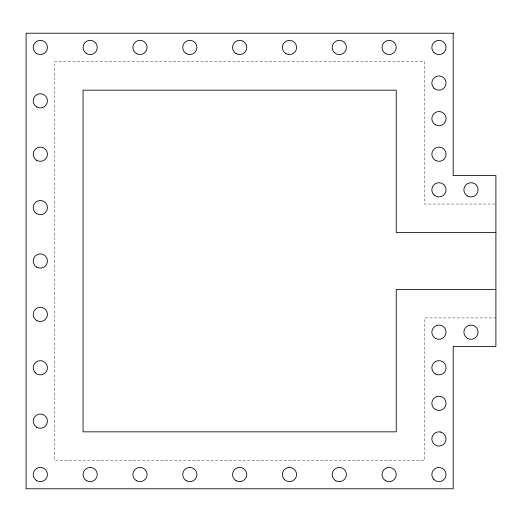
<?xml version="1.0" encoding="UTF-8"?>
<svg xmlns="http://www.w3.org/2000/svg" width="522" height="522" viewBox="0 0 522 522"><rect width="100%" height="100%" fill="white"/><g stroke="black" fill="none" stroke-linecap="round" stroke-linejoin="round"><path stroke-width="0.39" stroke-dasharray="2.61 1.96" d="M495.091 204.056L424.719 204.056L424.719 61.694L54.575 61.694L54.575 460.306L424.719 460.306L424.719 317.944L495.9 317.944"/><path stroke-width="0.78" d="M495.9 232.525L396.244 232.525L396.244 90.162L83.044 90.162L83.044 431.838L396.244 431.838L396.244 289.475L495.9 289.475M453.194 33.219L26.1 33.219L26.1 488.781L453.194 488.781L453.194 346.419L495.9 346.419L495.9 175.581L453.194 175.581L453.194 33.219M440.34 431.975L438.487 431.851A7.119 7.119 0 0 0 437.573 445.938L439.426 446.056A7.119 7.119 0 0 0 440.34 431.975M334.269 52.487A7.119 7.119 0 0 0 346.177 49.296A7.119 7.119 0 0 0 337.46 40.579A7.119 7.119 0 0 0 334.269 52.487M236.088 53.616A7.119 7.119 0 0 0 246.762 47.456A7.119 7.119 0 0 0 236.088 41.29A7.119 7.119 0 0 0 236.088 53.616M36.775 427.322A7.119 7.119 0 0 0 47.456 421.156A7.119 7.119 0 0 0 36.775 414.997A7.119 7.119 0 0 0 36.775 427.322M36.775 53.616A7.119 7.119 0 0 0 47.456 47.456A7.119 7.119 0 0 0 36.775 41.29A7.119 7.119 0 0 0 36.775 53.616M433.919 52.487A7.119 7.119 0 0 0 445.827 49.296A7.119 7.119 0 0 0 437.11 40.579A7.119 7.119 0 0 0 433.919 52.487M35.3 372.806A7.119 7.119 0 0 0 47.215 369.615A7.119 7.119 0 0 0 38.491 360.898A7.119 7.119 0 0 0 35.3 372.806M433.919 194.85A7.119 7.119 0 0 0 445.827 191.659A7.119 7.119 0 0 0 437.11 182.941A7.119 7.119 0 0 0 433.919 194.85M435.394 124.804A7.119 7.119 0 0 0 446.075 118.638A7.119 7.119 0 0 0 435.394 112.471A7.119 7.119 0 0 0 435.394 124.804M86.606 480.71A7.119 7.119 0 0 0 97.281 474.544A7.119 7.119 0 0 0 86.606 468.384A7.119 7.119 0 0 0 86.606 480.71M186.256 480.71A7.119 7.119 0 0 0 196.938 474.544A7.119 7.119 0 0 0 186.256 468.384A7.119 7.119 0 0 0 186.256 480.71M284.438 479.581A7.119 7.119 0 0 0 296.346 476.39A7.119 7.119 0 0 0 287.629 467.673A7.119 7.119 0 0 0 284.438 479.581M385.569 480.71A7.119 7.119 0 0 0 396.244 474.544A7.119 7.119 0 0 0 385.569 468.384A7.119 7.119 0 0 0 385.569 480.71M136.431 480.71A7.119 7.119 0 0 0 147.106 474.544A7.119 7.119 0 0 0 136.431 468.384A7.119 7.119 0 0 0 136.431 480.71M435.341 373.909A7.119 7.119 0 0 0 446.075 367.834A7.119 7.119 0 0 0 435.446 361.576A7.119 7.119 0 0 0 435.341 373.909M435.394 409.529A7.119 7.119 0 0 0 446.075 403.362A7.119 7.119 0 0 0 435.394 397.196A7.119 7.119 0 0 0 435.394 409.529M435.394 338.347A7.119 7.119 0 0 0 446.075 332.181A7.119 7.119 0 0 0 435.394 326.015A7.119 7.119 0 0 0 435.394 338.347M467.425 195.985A7.119 7.119 0 0 0 478.106 189.819A7.119 7.119 0 0 0 467.425 183.653A7.119 7.119 0 0 0 467.425 195.985M435.394 160.391A7.119 7.119 0 0 0 446.075 154.225A7.119 7.119 0 0 0 435.394 148.065A7.119 7.119 0 0 0 435.394 160.391M433.919 88.081A7.119 7.119 0 0 0 445.827 84.89A7.119 7.119 0 0 0 437.11 76.173A7.119 7.119 0 0 0 433.919 88.081M385.569 53.616A7.119 7.119 0 0 0 396.244 47.456A7.119 7.119 0 0 0 385.569 41.29A7.119 7.119 0 0 0 385.569 53.616M285.912 53.616A7.119 7.119 0 0 0 296.594 47.456A7.119 7.119 0 0 0 285.912 41.29A7.119 7.119 0 0 0 285.912 53.616M186.256 53.616A7.119 7.119 0 0 0 196.938 47.456A7.119 7.119 0 0 0 186.256 41.29A7.119 7.119 0 0 0 186.256 53.616M136.431 53.616A7.119 7.119 0 0 0 147.106 47.456A7.119 7.119 0 0 0 136.431 41.29A7.119 7.119 0 0 0 136.431 53.616M86.606 53.616A7.119 7.119 0 0 0 97.281 47.456A7.119 7.119 0 0 0 86.606 41.29A7.119 7.119 0 0 0 86.606 53.616M36.775 107.003A7.119 7.119 0 0 0 47.456 100.844A7.119 7.119 0 0 0 36.775 94.678A7.119 7.119 0 0 0 36.775 107.003M36.775 160.391A7.119 7.119 0 0 0 47.456 154.225A7.119 7.119 0 0 0 36.775 148.065A7.119 7.119 0 0 0 36.775 160.391M36.775 213.779A7.119 7.119 0 0 0 47.456 207.612A7.119 7.119 0 0 0 36.775 201.446A7.119 7.119 0 0 0 36.775 213.779M36.775 267.166A7.119 7.119 0 0 0 47.456 261A7.119 7.119 0 0 0 36.775 254.834A7.119 7.119 0 0 0 36.775 267.166M36.775 320.554A7.119 7.119 0 0 0 47.456 314.388A7.119 7.119 0 0 0 36.775 308.221A7.119 7.119 0 0 0 36.775 320.554M36.775 480.71A7.119 7.119 0 0 0 47.456 474.544A7.119 7.119 0 0 0 36.775 468.384A7.119 7.119 0 0 0 36.775 480.71M236.088 480.71A7.119 7.119 0 0 0 246.762 474.544A7.119 7.119 0 0 0 236.088 468.384A7.119 7.119 0 0 0 236.088 480.71M335.744 480.71A7.119 7.119 0 0 0 346.419 474.544A7.119 7.119 0 0 0 335.744 468.384A7.119 7.119 0 0 0 335.744 480.71M433.919 479.581A7.119 7.119 0 0 0 445.827 476.39A7.119 7.119 0 0 0 437.11 467.673A7.119 7.119 0 0 0 433.919 479.581M467.425 338.347A7.119 7.119 0 0 0 478.106 332.181A7.119 7.119 0 0 0 467.425 326.015A7.119 7.119 0 0 0 467.425 338.347"/></g></svg>
